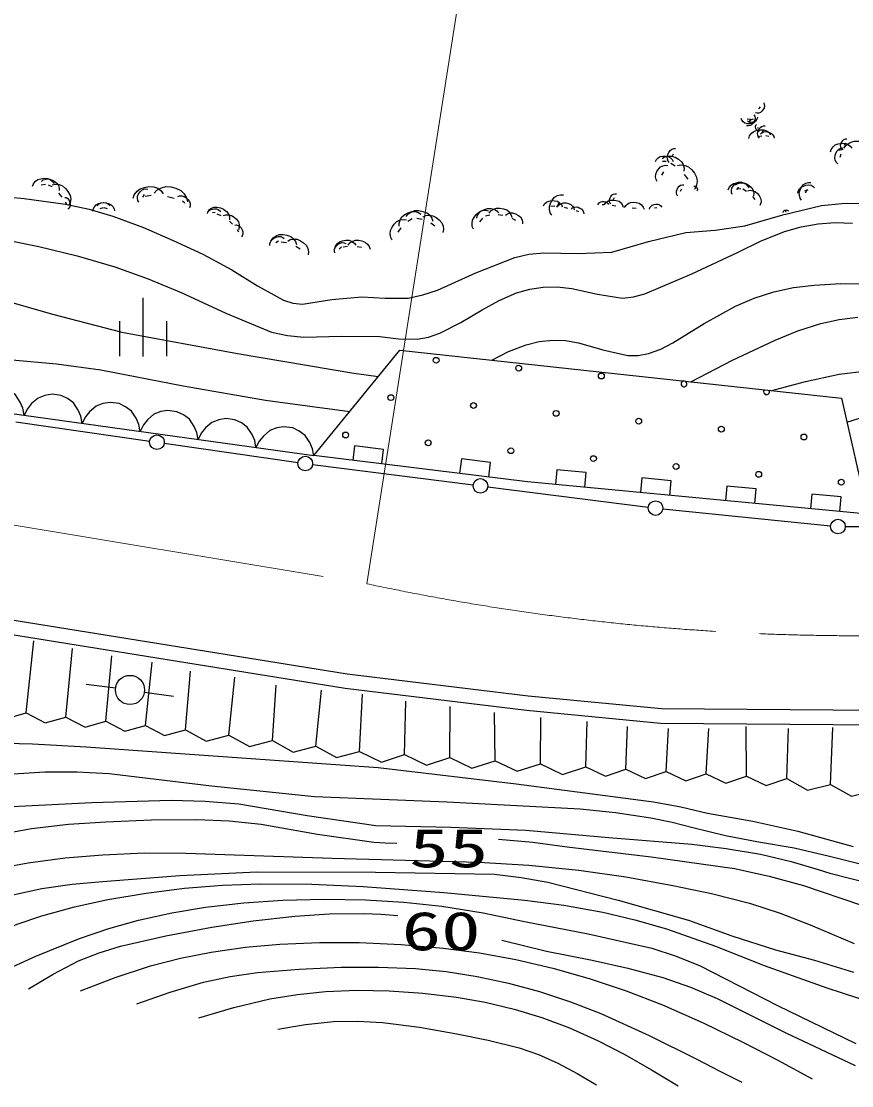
# Model space of a CAD drawing. Units: millimetres, scale not verified. Extents: x 40000 to 680000, y 20000 to 380000.
# Drawn here: x 197403 to 225708, y 238959 to 275240 of the extents above; entities that cross this region are included whole.
import ezdxf
from ezdxf.enums import TextEntityAlignment as Align

# ---------------------------------------------------------------- set-up
doc = ezdxf.new("R2010")
doc.units = ezdxf.units.MM
doc.header["$LTSCALE"] = 1000
doc.linetypes.add('CHAIN', pattern=[18.5, 12, -1.5, 3.5, -1.5])
for name, color, linetype, lineweight in [('M-BGD', 7, 'Continuous', 25), ('M-BGD-HTXT', 7, 'Continuous', 13), ('M-BMK', 2, 'CHAIN', 13)]:
    doc.layers.add(name, color=color, linetype=linetype, lineweight=lineweight)
doc.styles.add('ＭＳ ゴシック', font='')
doc.styles.get('ＭＳ ゴシック').set_extended_font_data('MS Gothic')

# ---------------------------------------------------------------- blocks, each defined once
blk = doc.blocks.new('BUHIN15')
at = {"color": 7, "linetype": 'Continuous', "lineweight": 25}
blk.add_lwpolyline([(-309, 948), (-504, 806), (-652, 632), (-800, 379), (-846, 133), (-844, -113), (-748, -406), (-605, -606), (-423, -778), (-154, -894), (66, -943), (309, -948)], dxfattribs=at)
blk = doc.blocks.new('BUHIN18')
at = {"color": 7, "linetype": 'Continuous', "lineweight": 25}
blk.add_lwpolyline([(-176, 468), (-644, 292), (-292, -644), (176, -468)], dxfattribs=at)
blk = doc.blocks.new('BUHIN19')
at = {"color": 7, "linetype": 'Continuous', "lineweight": 25}
blk.add_lwpolyline([(-163, 473), (-636, 309), (-309, -636), (163, -473)], dxfattribs=at)
blk = doc.blocks.new('BUHIN289')
at = {"color": 7, "linetype": 'Continuous', "lineweight": 25}
blk.add_line((-10, 61), (10, -61), dxfattribs=at)
blk.add_lwpolyline([(51, -303), (-19, -282), (-93, -226), (-144, -165), (-174, -78), (-189, 13), (-190, 111), (-162, 191), (-111, 259), (-51, 303)], dxfattribs=at)
blk = doc.blocks.new('BUHIN342')
at = {"color": 7, "linetype": 'Continuous', "lineweight": 25}
blk.add_line((-68, 2), (68, -2), dxfattribs=at)
blk.add_lwpolyline([(340, -11), (302, -83), (225, -150), (147, -192), (46, -206), (-56, -202), (-163, -182), (-243, -133), (-305, -63), (-340, 11)], dxfattribs=at)
blk = doc.blocks.new('BUHIN434')
at = {"color": 7, "linetype": 'Continuous', "lineweight": 25}
for p, q in [((-535, 629), (543, 1155)), ((-899, -439), (899, 439)), ((167, -809), (1245, -283))]:
    blk.add_line(p, q, dxfattribs=at)
blk = doc.blocks.new('BUHIN436')
at = {"color": 7, "linetype": 'Continuous', "lineweight": 25}
blk.add_circle((0, 0), 498, dxfattribs=at)
blk = doc.blocks.new('BUHIN449')
at = {"color": 7, "linetype": 'Continuous', "lineweight": 25}
blk.add_circle((0, 0), 249, dxfattribs=at)

msp = doc.modelspace()

# ---------------------------------------------------------------- linework, layer by layer
at = {"layer": 'M-BGD'}
for p, q in [((222538, 272253), (222594, 272321)), ((222146, 271910), (222252, 271903)), ((222226, 271829), (222275, 271903)), ((222290, 271894), (222357, 271919)), ((222501, 271628), (222522, 271582)), ((222682, 271507), (222643, 271422)), ((222647, 271324), (222499, 271299)), ((222877, 271312), (222785, 271340)), ((225481, 271086), (225450, 271011)), ((219618, 270716), (219576, 270620)), ((225417, 270865), (225272, 270840)), ((225340, 270709), (225304, 270599)), ((219379, 270461), (219258, 270461)), ((219693, 270305), (219544, 270390)), ((219294, 270108), (219223, 269998)), ((220130, 269861), (220009, 270017)), ((198227, 269672), (198081, 269654)), ((198451, 269597), (198330, 269659)), ((221848, 269583), (221777, 269502)), ((198797, 269242), (198682, 269384)), ((201594, 269341), (201532, 269250)), ((201830, 269300), (201625, 269269)), ((202613, 269202), (202388, 269261)), ((217613, 269222), (217574, 269152)), ((219905, 269516), (219863, 269440)), ((220384, 269516), (220363, 269552)), ((221923, 269534), (221781, 269520)), ((222117, 269443), (221993, 269517)), ((222415, 269164), (222334, 269263)), ((224216, 269487), (224103, 269452)), ((198947, 268999), (198926, 269078)), ((200195, 268880), (200077, 268842)), ((202976, 269038), (202896, 269114)), ((215586, 268929), (215457, 268934)), ((215722, 269045), (215643, 268906)), ((216033, 268861), (215923, 268887)), ((217272, 268987), (217200, 268985)), ((217668, 268941), (217541, 268960)), ((218362, 268860), (218229, 268872)), ((219065, 268877), (218981, 268865)), ((204015, 268718), (203926, 268706)), ((204218, 268606), (204074, 268671)), ((210729, 268501), (210581, 268418)), ((211069, 268486), (210888, 268519)), ((213123, 268528), (213021, 268403)), ((213373, 268636), (213225, 268599)), ((213813, 268617), (213660, 268644)), ((214255, 268453), (214139, 268513)), ((216409, 268744), (216325, 268776)), ((223479, 268756), (223444, 268745)), ((204602, 268325), (204500, 268422)), ((204817, 268056), (204771, 268135)), ((210336, 268196), (210239, 268057)), ((211500, 268252), (211366, 268359)), ((206171, 267740), (206074, 267694)), ((206438, 267687), (206266, 267714)), ((206903, 267469), (206764, 267562)), ((208314, 267538), (208239, 267473)), ((208519, 267561), (208375, 267538)), ((208994, 267527), (208846, 267555)), ((169854, 265686), (207377, 260434)), ((207377, 260434), (210300, 264029)), ((210300, 264029), (225362, 262398)), ((225362, 262398), (226253, 258439)), ((197218, 261587), (201780, 260930)), ((202274, 260859), (206836, 260202)), ((207331, 260135), (212805, 259437)), ((214658, 259544), (207377, 260434)), ((168408, 259461), (208508, 253000)), ((226253, 258439), (214658, 259544)), ((213301, 259374), (218774, 258676)), ((168328, 258967), (208438, 252505)), ((219271, 258620), (224990, 258042)), ((225489, 258016), (231397, 258005)), ((197569, 251668), (197833, 254122)), ((198925, 251525), (199154, 253866)), ((200282, 251381), (200489, 253610)), ((201638, 251238), (201867, 253397)), ((202995, 251094), (203170, 253090)), ((204478, 250908), (204679, 252884)), ((208508, 253000), (214679, 252253)), ((200612, 252510), (199620, 252634)), ((205961, 250721), (206086, 252609)), ((201603, 252376), (202592, 252231)), ((207443, 250535), (207630, 252438)), ((208438, 252505), (214625, 251755)), ((208926, 250349), (209036, 252301)), ((214679, 252253), (219219, 251817)), ((210469, 250245), (210512, 252061)), ((212013, 250141), (212021, 251889)), ((219219, 251817), (232258, 251708)), ((196861, 251469), (197569, 251668)), ((197569, 251668), (198218, 251325)), ((198218, 251325), (198925, 251525)), ((198925, 251525), (199575, 251182)), ((213556, 250037), (213531, 251683)), ((214625, 251755), (219193, 251317)), ((215099, 249933), (215109, 251512)), ((199575, 251182), (200282, 251381)), ((200282, 251381), (200931, 251038)), ((200931, 251038), (201638, 251238)), ((201638, 251238), (202288, 250895)), ((202288, 250895), (202995, 251094)), ((202995, 251094), (203699, 250704)), ((216642, 249828), (216688, 251374)), ((218012, 249748), (218060, 251203)), ((219193, 251317), (232261, 251208)), ((219382, 249668), (219467, 251134)), ((220752, 249588), (220839, 251134)), ((222122, 249508), (222108, 251203)), ((223491, 249427), (223549, 251134)), ((224988, 249227), (225059, 251168)), ((203699, 250704), (204478, 250908)), ((204478, 250908), (205182, 250518)), ((205182, 250518), (205961, 250721)), ((205961, 250721), (206665, 250332)), ((206665, 250332), (207443, 250535)), ((207443, 250535), (208148, 250145)), ((208148, 250145), (208926, 250349)), ((208926, 250349), (209677, 249988)), ((209677, 249988), (210469, 250245)), ((210469, 250245), (211220, 249884)), ((211220, 249884), (212013, 250141)), ((212013, 250141), (212763, 249780)), ((212763, 249780), (213556, 250037)), ((213556, 250037), (214307, 249676)), ((214307, 249676), (215099, 249933)), ((215099, 249933), (215850, 249572)), ((215850, 249572), (216642, 249828)), ((216642, 249828), (217311, 249514)), ((217311, 249514), (218012, 249748)), ((218012, 249748), (218681, 249434)), ((218681, 249434), (219382, 249668)), ((219382, 249668), (220051, 249354)), ((220051, 249354), (220752, 249588)), ((220752, 249588), (221421, 249274)), ((221421, 249274), (222122, 249508)), ((222122, 249508), (222790, 249194)), ((222790, 249194), (223491, 249427)), ((223491, 249427), (224199, 249028)), ((224199, 249028), (224988, 249227)), ((224988, 249227), (225696, 248827)), ((225696, 248827), (226484, 249026))]:
    msp.add_line(p, q, dxfattribs=at)
for points in [[(222708, 272455), (222729, 272407), (222732, 272341), (222722, 272285), (222689, 272228), (222646, 272178), (222593, 272132), (222537, 272111), (222476, 272107), (222424, 272119)], [(222464, 271889), (222433, 271834), (222371, 271783), (222309, 271753), (222229, 271745), (222150, 271750), (222067, 271769), (222006, 271809), (221959, 271865), (221934, 271924)], [(222374, 272052), (222401, 272006), (222412, 271939), (222408, 271882), (222381, 271821), (222344, 271765), (222296, 271713), (222241, 271685), (222180, 271674), (222126, 271680)], [(222491, 271968), (222487, 271925), (222463, 271877), (222433, 271842), (222386, 271815), (222336, 271796), (222280, 271785), (222231, 271793), (222187, 271815), (222155, 271844)], [(222202, 271250), (222227, 271336), (222296, 271426), (222372, 271488), (222478, 271525), (222590, 271544), (222710, 271545), (222807, 271509), (222890, 271447), (222945, 271374)], [(222565, 271490), (222534, 271491), (222499, 271505), (222472, 271524), (222451, 271555), (222435, 271590), (222424, 271629), (222427, 271664), (222440, 271696), (222458, 271720)], [(222565, 271253), (222530, 271296), (222508, 271362), (222502, 271423), (222520, 271490), (222549, 271554), (222591, 271616), (222643, 271654), (222704, 271675), (222760, 271677)], [(222601, 271397), (222640, 271439), (222705, 271470), (222766, 271484), (222837, 271475), (222906, 271454), (222975, 271420), (223021, 271372), (223051, 271312), (223061, 271255)], [(224982, 270790), (225007, 270875), (225074, 270963), (225147, 271024), (225251, 271060), (225360, 271079), (225477, 271080), (225573, 271046), (225654, 270985), (225707, 270914)], [(225386, 270863), (225354, 270899), (225334, 270957), (225328, 271009), (225342, 271067), (225366, 271123), (225400, 271178), (225444, 271212), (225496, 271231), (225545, 271234)], [(225436, 270918), (225516, 271022), (225656, 271110), (225791, 271156), (225956, 271152), (226118, 271120), (226283, 271059), (226398, 270961), (226479, 270833), (226516, 270705)], [(219491, 270429), (219450, 270477), (219425, 270551), (219418, 270619), (219437, 270694), (219469, 270766), (219514, 270836), (219572, 270879), (219640, 270903), (219703, 270907)], [(225233, 270379), (225184, 270427), (225147, 270506), (225131, 270579), (225144, 270664), (225170, 270747), (225212, 270828), (225270, 270882), (225342, 270917), (225410, 270928)], [(219018, 270461), (219049, 270526), (219115, 270588), (219183, 270627), (219272, 270642), (219362, 270642), (219457, 270627), (219529, 270586), (219586, 270526), (219619, 270461)], [(219082, 269779), (219041, 269845), (219024, 269942), (219028, 270027), (219067, 270116), (219120, 270199), (219189, 270276), (219269, 270318), (219357, 270335), (219436, 270327)], [(219247, 270560), (219332, 270618), (219457, 270647), (219568, 270648), (219688, 270604), (219800, 270540), (219906, 270454), (219967, 270353), (219995, 270239), (219990, 270135)], [(219769, 270328), (219884, 270352), (220030, 270328), (220148, 270279), (220256, 270180), (220347, 270063), (220422, 269925), (220442, 269791), (220421, 269657), (220370, 269550)], [(197790, 269620), (197819, 269703), (197890, 269787), (197966, 269844), (198072, 269875), (198181, 269888), (198298, 269884), (198391, 269845), (198469, 269780), (198519, 269707)], [(198087, 269784), (198152, 269833), (198251, 269861), (198340, 269865), (198437, 269835), (198528, 269788), (198616, 269723), (198668, 269645), (198694, 269554), (198694, 269472)], [(198453, 269669), (198560, 269693), (198695, 269673), (198806, 269630), (198908, 269540), (198994, 269433), (199067, 269307), (199087, 269183), (199071, 269058), (199026, 268957)], [(201216, 269207), (201253, 269325), (201349, 269447), (201454, 269531), (201601, 269580), (201755, 269603), (201920, 269602), (202054, 269552), (202166, 269464), (202240, 269363)], [(201937, 269379), (202028, 269484), (202182, 269568), (202328, 269608), (202502, 269592), (202671, 269548), (202841, 269473), (202957, 269362), (203034, 269221), (203065, 269084)], [(219781, 269287), (219750, 269329), (219734, 269393), (219733, 269449), (219754, 269510), (219784, 269567), (219827, 269622), (219877, 269654), (219935, 269670), (219987, 269668)], [(220321, 269622), (220345, 269624), (220375, 269616), (220398, 269603), (220418, 269579), (220434, 269553), (220447, 269522), (220447, 269494), (220440, 269467), (220427, 269445)], [(221498, 269492), (221528, 269572), (221598, 269652), (221673, 269706), (221776, 269734), (221882, 269745), (221995, 269738), (222085, 269699), (222159, 269635), (222206, 269563)], [(221636, 269339), (221611, 269399), (221608, 269480), (221621, 269548), (221663, 269617), (221716, 269678), (221782, 269734), (221852, 269758), (221926, 269762), (221990, 269746)], [(221745, 269666), (221818, 269713), (221924, 269736), (222018, 269734), (222118, 269695), (222211, 269639), (222300, 269565), (222349, 269479), (222371, 269381), (222365, 269294)], [(223876, 269381), (223887, 269451), (223931, 269528), (223983, 269585), (224063, 269625), (224147, 269652), (224241, 269666), (224321, 269649), (224392, 269609), (224443, 269558)], [(196084, 269337), (197498, 269204), (198913, 269010), (199721, 268836), (200525, 268601), (201563, 268213), (202585, 267766), (203589, 267297), (204577, 266770), (205451, 266219), (206340, 265730), (206654, 265635), (206984, 265599), (207986, 265754), (209015, 265850), (209807, 265798), (210584, 265807), (211084, 265912), (211584, 266079), (212898, 266665), (214228, 267191), (214707, 267297), (215209, 267346), (216376, 267330), (217535, 267374), (218782, 267733), (220050, 268035), (221055, 268120), (222061, 268266), (223360, 268644), (224673, 268963), (225370, 269033), (226074, 269042)], [(198884, 269238), (198933, 269228), (198985, 269195), (199023, 269157), (199048, 269101), (199064, 269041), (199070, 268975), (199056, 268920), (199026, 268872), (198988, 268839)], [(201407, 269070), (201375, 269127), (201363, 269209), (201369, 269280), (201403, 269354), (201450, 269422), (201511, 269485), (201579, 269518), (201653, 269530), (201719, 269521)], [(202736, 269267), (202798, 269290), (202881, 269289), (202951, 269272), (203019, 269226), (203079, 269168), (203132, 269098), (203155, 269025), (203154, 268949), (203135, 268885)], [(215486, 268628), (215432, 268707), (215404, 268823), (215403, 268927), (215443, 269040), (215503, 269144), (215582, 269244), (215676, 269301), (215783, 269328), (215880, 269323)], [(217494, 269012), (217467, 269052), (217453, 269110), (217453, 269163), (217473, 269219), (217503, 269271), (217543, 269322), (217590, 269350), (217644, 269363), (217693, 269361)], [(222171, 269461), (222246, 269479), (222341, 269466), (222419, 269437), (222491, 269374), (222553, 269300), (222604, 269212), (222620, 269125), (222609, 269037), (222578, 268966)], [(181170, 269188), (181852, 268911), (182528, 268578), (183187, 268186), (185187, 266707), (187217, 265281), (187757, 264989), (188327, 264750), (188849, 264601), (189385, 264511), (191183, 264426), (192977, 264279), (195027, 263962), (197094, 263704), (198607, 263564), (200111, 263364), (202916, 262818), (205731, 262331), (207164, 262128), (208600, 261938)], [(199841, 268766), (199851, 268839), (199897, 268921), (199951, 268981), (200033, 269024), (200121, 269052), (200219, 269067), (200303, 269051), (200378, 269010), (200431, 268957)], [(203750, 268684), (203767, 268734), (203810, 268786), (203856, 268821), (203919, 268840), (203985, 268849), (204056, 268847), (204113, 268824), (204161, 268785), (204191, 268741)], [(203786, 268801), (203859, 268861), (203971, 268899), (204073, 268909), (204188, 268879), (204295, 268831), (204401, 268762), (204465, 268674), (204501, 268571), (204505, 268476)], [(212928, 268525), (212947, 268614), (213009, 268711), (213081, 268780), (213186, 268826), (213297, 268854), (213418, 268864), (213520, 268837), (213609, 268780), (213670, 268710)], [(213354, 268700), (213409, 268775), (213507, 268838), (213603, 268872), (213719, 268871), (213834, 268850), (213951, 268809), (214033, 268741), (214092, 268651), (214119, 268561)], [(215198, 268944), (215235, 269012), (215309, 269075), (215383, 269114), (215479, 269127), (215576, 269123), (215677, 269103), (215753, 269057), (215812, 268990), (215844, 268919)], [(215704, 268938), (215746, 268990), (215820, 269032), (215889, 269053), (215973, 269048), (216056, 269029), (216139, 268996), (216196, 268943), (216235, 268876), (216252, 268811)], [(216156, 268839), (216196, 268876), (216258, 268902), (216316, 268912), (216382, 268899), (216445, 268875), (216507, 268839), (216547, 268792), (216571, 268735), (216577, 268681)], [(217057, 268982), (217075, 269021), (217114, 269058), (217153, 269082), (217206, 269093), (217259, 269094), (217316, 269086), (217359, 269063), (217394, 269028), (217415, 268990)], [(217287, 268998), (217330, 269061), (217410, 269116), (217488, 269147), (217584, 269148), (217679, 269134), (217777, 269103), (217846, 269049), (217897, 268976), (217922, 268903)], [(217962, 268898), (218004, 268966), (218084, 269028), (218163, 269064), (218263, 269071), (218363, 269062), (218467, 269035), (218542, 268982), (218599, 268909), (218629, 268834)], [(218812, 268839), (218827, 268888), (218867, 268938), (218910, 268973), (218971, 268992), (219034, 269002), (219102, 269001), (219157, 268981), (219203, 268945), (219233, 268903)], [(204296, 268617), (204375, 268647), (204481, 268645), (204570, 268624), (204658, 268565), (204734, 268491), (204803, 268402), (204831, 268309), (204831, 268212), (204806, 268130)], [(210044, 267779), (209995, 267868), (209977, 267994), (209986, 268104), (210041, 268219), (210114, 268323), (210208, 268421), (210313, 268471), (210429, 268489), (210531, 268475)], [(210284, 268251), (210278, 268353), (210317, 268475), (210373, 268570), (210472, 268650), (210584, 268713), (210711, 268760), (210828, 268760), (210941, 268725), (211026, 268668)], [(210526, 268584), (210591, 268673), (210707, 268747), (210819, 268788), (210957, 268787), (211093, 268762), (211231, 268714), (211329, 268634), (211398, 268528), (211431, 268422)], [(211097, 268572), (211190, 268616), (211318, 268627), (211429, 268610), (211541, 268549), (211642, 268469), (211735, 268368), (211779, 268258), (211790, 268140), (211770, 268039)], [(212817, 268153), (212776, 268240), (212768, 268361), (212785, 268465), (212845, 268570), (212921, 268664), (213017, 268750), (213121, 268791), (213232, 268799), (213327, 268779)], [(213907, 268633), (213970, 268680), (214065, 268706), (214150, 268710), (214243, 268680), (214330, 268635), (214413, 268573), (214463, 268498), (214488, 268411), (214487, 268332)], [(223373, 268724), (223376, 268746), (223391, 268770), (223407, 268787), (223432, 268799), (223458, 268807), (223487, 268811), (223512, 268806), (223534, 268793), (223550, 268777)], [(197044, 267754), (197998, 267569), (199302, 267250), (200586, 266874), (201732, 266465), (202854, 265999), (204377, 265294), (205927, 264644), (206475, 264528), (207034, 264472), (208317, 264512), (209620, 264491), (210265, 264419), (210894, 264410), (211283, 264477), (211672, 264605), (212390, 264968), (213108, 265399), (213691, 265722), (214287, 265984), (214731, 266111), (215186, 266179), (215672, 266184), (216173, 266129), (217040, 265933), (217890, 265804), (218270, 265844), (218656, 265947), (220263, 266632), (221814, 267359), (222603, 267741), (223421, 268070), (223985, 268233), (224565, 268338), (225147, 268378), (225731, 268358)], [(204678, 268292), (204732, 268297), (204798, 268277), (204850, 268248), (204894, 268195), (204929, 268136), (204956, 268068), (204957, 268005), (204939, 267945), (204910, 267898)], [(205879, 267601), (205879, 267666), (205909, 267741), (205949, 267799), (206015, 267845), (206088, 267880), (206170, 267905), (206245, 267899), (206314, 267873), (206366, 267833)], [(205923, 267770), (205983, 267855), (206092, 267928), (206197, 267968), (206328, 267969), (206456, 267948), (206588, 267904), (206681, 267830), (206749, 267731), (206781, 267631)], [(206485, 267747), (206572, 267798), (206696, 267818), (206804, 267811), (206918, 267760), (207023, 267690), (207121, 267600), (207173, 267497), (207193, 267384), (207181, 267283)], [(208088, 267492), (208113, 267575), (208180, 267661), (208253, 267721), (208357, 267756), (208464, 267774), (208581, 267774), (208675, 267739), (208755, 267678), (208807, 267608)], [(208549, 267611), (208603, 267683), (208699, 267744), (208791, 267777), (208904, 267775), (209016, 267754), (209129, 267713), (209209, 267647), (209265, 267559), (209291, 267472)], [(208091, 267343), (208076, 267400), (208083, 267474), (208104, 267534), (208150, 267591), (208206, 267640), (208273, 267682), (208339, 267696), (208407, 267690), (208462, 267668)], [(213440, 263689), (214011, 263980), (214606, 264215), (215056, 264322), (215517, 264368), (215957, 264354), (216396, 264279), (217226, 264036), (218079, 263852), (218433, 263851), (218778, 263911), (219196, 264065), (219610, 264284), (220682, 264944), (221752, 265533), (222386, 265803), (223049, 266020), (223726, 266163), (224427, 266249), (225339, 266298), (226258, 266286)], [(196122, 265923), (198465, 265254), (200826, 264645), (204778, 263914), (208738, 263243), (209155, 263187), (209571, 263132)], [(220225, 262954), (221640, 263688), (223097, 264375), (223870, 264686), (224660, 264940), (225281, 265080), (225912, 265160)], [(222988, 262655), (224130, 262961), (225281, 263208), (226226, 263329)], [(225546, 261580), (226586, 261906)], [(180375, 251509), (181410, 251297), (182549, 251000), (183673, 250644), (184952, 250174), (186241, 249765), (186839, 249661), (187448, 249616), (188208, 249631), (188972, 249707), (191357, 250155), (193745, 250542), (194849, 250630), (195959, 250658), (197784, 250612), (199615, 250505), (204588, 250152), (209571, 249801), (214269, 249248), (218957, 248636), (219879, 248462), (220793, 248254)], [(196583, 249558), (198203, 249654), (199302, 249660), (200399, 249605), (203892, 249182), (207400, 248819), (211922, 248638), (216449, 248397), (217656, 248273), (218861, 248088), (219583, 247939), (220287, 247759)], [(197094, 248477), (199806, 248614), (202511, 248691), (203666, 248658), (204816, 248566), (207152, 248166), (209493, 247826), (212042, 247777), (214598, 247667), (217426, 247424), (220255, 247187)], [(220793, 248254), (222338, 247972), (223867, 247632), (225762, 247108)], [(196890, 247572), (197753, 247731), (199016, 247874), (200289, 247957), (201843, 248025), (203392, 248032), (204488, 247983), (205579, 247873), (207496, 247535), (209422, 247257), (209808, 247232), (210199, 247223)], [(220287, 247759), (221401, 247488), (222531, 247275), (223743, 247062), (224950, 246788), (226044, 246511), (227146, 246293)], [(213668, 247358), (214839, 247258), (216007, 247097), (218870, 246761), (221714, 246365), (222892, 246104), (224059, 245784), (226008, 245120)], [(220255, 247187), (221427, 247049), (222596, 246850), (223642, 246599), (224674, 246290), (224817, 246245), (224960, 246200)], [(196630, 246373), (197643, 246561), (198904, 246726), (200180, 246832), (201598, 246891), (203016, 246889), (207996, 246719), (212997, 246574), (214702, 246472), (216402, 246311), (218004, 246078), (219608, 245783), (220923, 245512), (222222, 245183), (223265, 244842), (224291, 244442), (225787, 243803)], [(191900, 243299), (193029, 243911), (194195, 244474), (195148, 244861), (196131, 245195), (197113, 245466), (198108, 245677), (199133, 245830), (200176, 245923), (202802, 246119), (205427, 246254), (209475, 246242), (213536, 246169), (214445, 246061), (215345, 245893), (217749, 245278), (220142, 244604), (221617, 244070), (223107, 243594), (224437, 243242), (225768, 242827)], [(224960, 246200), (226399, 245840)], [(194412, 243001), (195411, 243587), (196445, 244123), (197263, 244466), (198104, 244753), (199216, 245056), (200352, 245303), (201655, 245526), (202964, 245689), (204258, 245793), (205558, 245836), (207308, 245825), (209055, 245754), (211806, 245550), (214562, 245285), (215891, 245109), (217222, 244871), (218314, 244618), (219398, 244304), (221063, 243713), (222718, 243062), (224854, 242296), (227047, 241574)], [(196441, 242720), (197901, 243380), (199382, 243982), (200382, 244322), (201401, 244604), (202534, 244851), (203681, 245039), (204989, 245189), (206313, 245279), (207718, 245318), (209130, 245296), (210437, 245218), (211737, 245080), (213145, 244849), (214552, 244558), (216727, 244131), (218893, 243645), (219725, 243373), (220538, 243043), (223178, 241693), (225843, 240399)], [(197650, 242262), (198492, 242765), (199358, 243212), (200059, 243490), (200783, 243712), (202327, 244064), (203895, 244360), (205308, 244580), (206727, 244739), (207906, 244815), (209090, 244829), (209660, 244809), (210236, 244764)], [(199417, 242192), (200600, 242647), (201804, 243045), (202831, 243309), (203873, 243515), (205043, 243681), (206217, 243787), (207563, 243844), (208922, 243840), (210352, 243775), (211787, 243649), (213025, 243486), (214264, 243262), (215520, 242968), (216760, 242615), (218020, 242191), (219260, 241711), (220643, 241104), (221998, 240445), (223184, 239828), (224363, 239196)], [(213781, 243922), (215310, 243550), (216864, 243235), (218075, 242969), (219270, 242644), (220209, 242317), (221126, 241934), (223461, 240764), (225826, 239647)], [(201345, 241747), (202475, 242147), (203619, 242487), (204526, 242679), (205455, 242813), (206874, 242934), (208307, 242995), (209577, 243004), (210843, 242953), (211888, 242850), (212936, 242686), (214004, 242459), (215067, 242172), (216120, 241822), (217152, 241416), (218799, 240667), (220429, 239859), (221195, 239469), (221960, 239078)], [(203451, 241273), (204650, 241623), (205872, 241918), (206818, 242073), (207773, 242168), (208855, 242211), (209939, 242194), (211091, 242117), (212233, 241981), (213217, 241806), (214199, 241571), (215147, 241280), (216085, 240929), (217044, 240501), (217974, 240019), (218885, 239501), (219795, 238959)], [(206150, 240887), (207089, 241047), (208039, 241148), (208874, 241159), (209710, 241110), (210976, 240951), (212251, 240730), (213321, 240517), (214368, 240248), (215036, 240019), (215690, 239731), (216350, 239377), (217007, 238989)]]:
    msp.add_lwpolyline(points, dxfattribs=at)
for centre, radius in [((211542, 263686), 99.5), ((214358, 263418), 99.5), ((217174, 263150), 99.5), ((210000, 262413), 99.5), ((212816, 262144), 99.5), ((215632, 261876), 99.5), ((218447, 261608), 99.5), ((208458, 261139), 99.5), ((221263, 261339), 99.5), ((211274, 260871), 99.5), ((224079, 261071), 99.5), ((214090, 260602), 99.5), ((207083, 260166), 249), ((216905, 260334), 99.5), ((219721, 260066), 99.5), ((222537, 259797), 99.5), ((213053, 259405), 249), ((225352, 259529), 99.5), ((219022, 258645), 249), ((225239, 258017), 249)]:
    msp.add_circle(centre, radius, dxfattribs=at)
for centre, start, end in [((219989, 262881), 94.6231, 73.0159), ((222805, 262613), 135.756, 31.8829)]:
    msp.add_arc(centre, 99.5, start, end, dxfattribs=at)
at = {"layer": 'M-BGD-HTXT'}
msp.add_line((209184, 256068), (214640, 290873), dxfattribs=at)
at = {"layer": 'M-BMK'}
msp.add_line((159359, 264336), (209184, 256068), dxfattribs=at)
msp.add_arc((225929, 334296), 80000, 257.91743, 286.77122, dxfattribs=at)

# ---------------------------------------------------------------- block references
at = {"layer": 'M-BGD', "rotation": 243.98484}
for name, p in [('BUHIN342', (224156, 269445)), ('BUHIN289', (200283, 268864)), ('BUHIN434', (201549, 264818)), ('BUHIN15', (196515, 261954)), ('BUHIN15', (198490, 261678)), ('BUHIN15', (200465, 261401)), ('BUHIN15', (202440, 261125)), ('BUHIN15', (204415, 260848)), ('BUHIN15', (206389, 260572)), ('BUHIN449', (202027, 260894)), ('BUHIN19', (209197, 260211)), ('BUHIN19', (212838, 259766)), ('BUHIN18', (216108, 259406)), ('BUHIN18', (219006, 259129)), ('BUHIN18', (221905, 258853)), ('BUHIN18', (224804, 258577)), ('BUHIN436', (201108, 252448))]:
    msp.add_blockref(name, p, dxfattribs=at)

# ---------------------------------------------------------------- texts
at = {"layer": 'M-BGD', "style": 'ＭＳ ゴシック', "width": 1.5}
for s, p in [('55', (210627, 246005)), ('60', (210366, 243177))]:
    msp.add_text(s, height=1320, dxfattribs=at).set_placement(p, align=Align.BOTTOM_LEFT)

doc.saveas('drawing.dxf')
